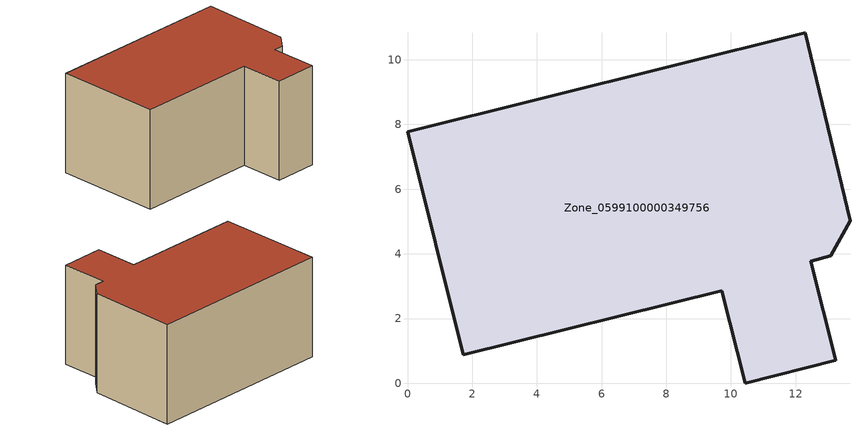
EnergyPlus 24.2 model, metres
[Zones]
Zone_0599100000349756
 floor ground (C_G): 13.09,3.94 12.47,3.78 13.24,0.71 10.44,0 9.72,2.86 1.73,0.88 0,7.77 12.29,10.84 13.68,5.02 z0
 wall outside (C_F): 12.29,10.84 0,7.77 1.73,0.88 9.72,2.86 10.44,0 13.24,0.71 12.47,3.78 13.09,3.94 13.68,5.02 12.29,10.84 z0:6.73
 roof outside (C_R): 13.68,5.02 12.29,10.84 0,7.77 1.73,0.88 9.72,2.86 10.44,0 13.24,0.71 12.47,3.78 13.09,3.94 z6.73
[BUILDING]
Pand.0599100000349756: North Axis=0; Terrain=City; Loads Convergence Tolerance Value=0.04; Temperature Convergence Tolerance Value=0.4; Solar Distribution=FullExterior; Maximum Number of Warmup Days=25; Minimum Number of Warmup Days=1
[Site:Location]
Rotterdam.The.Hague.AP_ZH_NLD Design_Conditions: Latitude=51.96; Longitude=4.45; Time Zone=1; Elevation=-4.5
[SITE:GROUNDTEMPERATURE:BUILDINGSURFACE]
18, 18, 18, 18, 18, 18, 18, 18, 18, 18, 18, 18
[MATERIAL] Thermal Absorptance=0.9; Solar Absorptance=0.7; Visible Absorptance=0.7
Name | Roughness | Thickness | Conductivity | Density | Specific Heat
G.D.1992-2005 | MediumSmooth | 0.15 | 0.06 | 540 | 1210
F.D.1992-2005 | Rough | 0.3 | 0.12 | 1920 | 840
R.D.1992-2005 | MediumRough | 0.2 | 0.08 | 1500 | 1000
[CONSTRUCTION]
C_G: G.D.1992-2005
C_F: F.D.1992-2005
C_R: R.D.1992-2005
[ZONE]
Zone_0599100000349756: Type=1; Multiplier=1; Ceiling Height=Autocalculate; Volume=Autocalculate; Floor Area=autocalculate; Part of Total Floor Area=Yes
[ZONEINFILTRATION:DESIGNFLOWRATE]
Infil_Zone_0599100000349756: Zone or ZoneList or Space or SpaceList=Zone_0599100000349756; Schedule=AlwaysOn; Design Flow Rate Calculation Method=Flow/Area; Flow Rate per Floor Area=0.0021; Constant Term Coefficient=1; Temperature Term Coefficient=0; Velocity Term Coefficient=0; Velocity Squared Term Coefficient=0
[HVACTEMPLATE:ZONE:IDEALLOADSAIRSYSTEM]
Zone_0599100000349756: Maximum Heating Supply Air Temperature=50; Minimum Cooling Supply Air Temperature=13; Maximum Heating Supply Air Humidity Ratio=0.0156; Minimum Cooling Supply Air Humidity Ratio=0.0077; Heating Limit=NoLimit; Cooling Limit=NoLimit; Dehumidification Control Type=ConstantSensibleHeatRatio; Cooling Sensible Heat Ratio=0.7; Dehumidification Setpoint=60; Humidification Control Type=None; Humidification Setpoint=30; Outdoor Air Method=None; Outdoor Air Flow Rate per Person=0.00944; Outdoor Air Flow Rate per Zone Floor Area=0; Outdoor Air Flow Rate per Zone=0; Demand Controlled Ventilation Type=None; Outdoor Air Economizer Type=NoEconomizer; Heat Recovery Type=None; Sensible Heat Recovery Effectiveness=0.7; Latent Heat Recovery Effectiveness=0.65
[ZONECONTROL:THERMOSTAT]
ThermostatControl_Zone_0599100000349756: Zone or ZoneList=Zone_0599100000349756; Control Type Schedule=DualSetpointControlType; Control 1=Thermostat_Zone_0599100000349756; Temperature Difference Between Cutout And Setpoint=0
[THERMOSTATSETPOINT:DUALSETPOINT]
Thermostat_Zone_0599100000349756: Heating Setpoint Temperature Schedule=HeatingSetpoint_Zone_0599100000349756; Cooling Setpoint Temperature Schedule=CoolingSetpoint_Zone_0599100000349756
[SCHEDULE:COMPACT]
HeatingSetpoint_Zone_0599100000349756: Through: 12/31, For: AllDays, Until: 24:00, 21
CoolingSetpoint_Zone_0599100000349756: Through: 12/31, For: AllDays, Until: 24:00, 24
DualSetpointControlType: Through: 12/31, For: AllDays, Until: 24:00, 4
AlwaysOn: Through: 12/31, For: AllDays, Until: 24:00, 1
